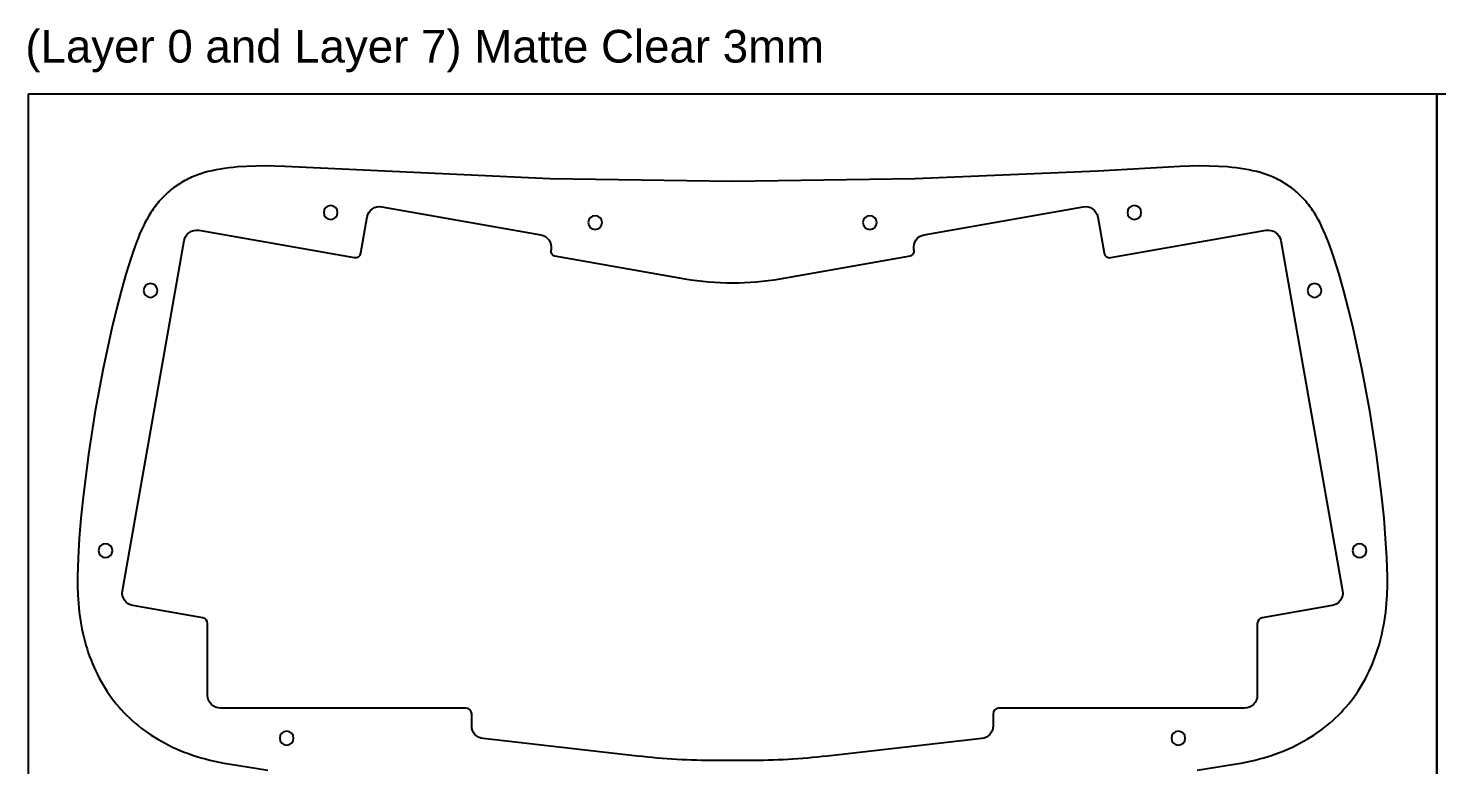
# Model space of a CAD drawing. Extents: x -770 to 754, y -86 to 233.
# Drawn here: x -769.7 to -464.9, y 73.3 to 232.8 of the extents above; entities that cross this region are included whole.
import ezdxf

# ---------------------------------------------------------------- set-up
doc = ezdxf.new("R2010")
doc.units = 0
for name, color, linetype in [('2D_ACR_PLOT$CUT1', 4, 'CONTINUOUS'), ('2D_ACR_PLOT$CUT2', 3, 'CONTINUOUS'), ('2D_ACR_PLOT$NOPRINT', 200, 'CONTINUOUS')]:
    doc.layers.add(name, color=color, linetype=linetype)
doc.styles.add('ARIAL_REGULAR', font='arial.ttf')

msp = doc.modelspace()

# ---------------------------------------------------------------- linework, layer by layer
at = {"layer": '2D_ACR_PLOT$CUT1', "extrusion": (-4.73695e-15, 0, -1)}
for centre in [(704.27, 192.88, -25.2), (647.05, 190.69, -25.2), (587.6, 190.69, -25.2), (530.38, 192.88, -25.2)]:
    msp.add_circle(centre, 1.5, dxfattribs=at)
at = {"layer": '2D_ACR_PLOT$CUT1', "extrusion": (0, 0, -1)}
for centre in [(743.27, 176.01, -25.2), (491.38, 176.01, -25.2), (752.99, 119.69, -25.2), (481.66, 119.69, -25.2), (713.79, 79.11, -25.2), (520.86, 79.11, -25.2)]:
    msp.add_circle(centre, 1.5, dxfattribs=at)
at = {"layer": '2D_ACR_PLOT$CUT2'}
for p, q in [((-732.4, 201.24, 25.2), (-732.8, 201.11, 25.2)), ((-731.58, 201.5, 25.2), (-732.4, 201.24, 25.2)), ((-730.75, 201.73, 25.2), (-731.58, 201.5, 25.2)), ((-729.9, 201.93, 25.2), (-730.75, 201.73, 25.2)), ((-729.03, 202.12, 25.2), (-729.9, 201.93, 25.2)), ((-728.14, 202.28, 25.2), (-729.03, 202.12, 25.2)), ((-727.23, 202.43, 25.2), (-728.14, 202.28, 25.2)), ((-726.31, 202.55, 25.2), (-727.23, 202.43, 25.2)), ((-725.38, 202.65, 25.2), (-726.31, 202.55, 25.2)), ((-724.42, 202.74, 25.2), (-725.38, 202.65, 25.2)), ((-722.48, 202.87, 25.2), (-724.42, 202.74, 25.2)), ((-720.48, 202.93, 25.2), (-722.48, 202.87, 25.2)), ((-718.43, 202.95, 25.2), (-720.48, 202.93, 25.2)), ((-714.21, 202.86, 25.2), (-718.43, 202.95, 25.2)), ((-656.86, 200.17, 25.2), (-714.21, 202.86, 25.2)), ((-538.25, 201.86, 25.2), (-577.79, 200.17, 25.2)), ((-520.44, 202.86, 25.2), (-538.25, 201.86, 25.2)), ((-516.22, 202.95, 25.2), (-520.44, 202.86, 25.2)), ((-514.17, 202.93, 25.2), (-516.22, 202.95, 25.2)), ((-512.17, 202.87, 25.2), (-514.17, 202.93, 25.2)), ((-510.23, 202.74, 25.2), (-512.17, 202.87, 25.2)), ((-509.27, 202.65, 25.2), (-510.23, 202.74, 25.2)), ((-508.34, 202.55, 25.2), (-509.27, 202.65, 25.2)), ((-507.42, 202.43, 25.2), (-508.34, 202.55, 25.2)), ((-506.51, 202.28, 25.2), (-507.42, 202.43, 25.2)), ((-505.62, 202.12, 25.2), (-506.51, 202.28, 25.2)), ((-504.75, 201.93, 25.2), (-505.62, 202.12, 25.2)), ((-503.9, 201.73, 25.2), (-504.75, 201.93, 25.2)), ((-503.07, 201.5, 25.2), (-503.9, 201.73, 25.2)), ((-502.25, 201.24, 25.2), (-503.07, 201.5, 25.2)), ((-501.85, 201.11, 25.2), (-502.25, 201.24, 25.2)), ((-738.2, 198.28, 25.2), (-738.52, 198.04, 25.2)), ((-737.88, 198.51, 25.2), (-738.2, 198.28, 25.2)), ((-737.55, 198.74, 25.2), (-737.88, 198.51, 25.2)), ((-737.21, 198.97, 25.2), (-737.55, 198.74, 25.2)), ((-736.87, 199.18, 25.2), (-737.21, 198.97, 25.2)), ((-736.53, 199.39, 25.2), (-736.87, 199.18, 25.2)), ((-736.18, 199.59, 25.2), (-736.53, 199.39, 25.2)), ((-735.82, 199.78, 25.2), (-736.18, 199.59, 25.2)), ((-735.46, 199.97, 25.2), (-735.82, 199.78, 25.2)), ((-735.1, 200.15, 25.2), (-735.46, 199.97, 25.2)), ((-734.73, 200.33, 25.2), (-735.1, 200.15, 25.2)), ((-734.35, 200.5, 25.2), (-734.73, 200.33, 25.2)), ((-733.97, 200.66, 25.2), (-734.35, 200.5, 25.2)), ((-733.58, 200.81, 25.2), (-733.97, 200.66, 25.2)), ((-733.19, 200.96, 25.2), (-733.58, 200.81, 25.2)), ((-732.8, 201.11, 25.2), (-733.19, 200.96, 25.2)), ((-617.32, 199.6, 25.2), (-656.86, 200.17, 25.2)), ((-577.79, 200.17, 25.2), (-617.32, 199.6, 25.2)), ((-501.46, 200.96, 25.2), (-501.85, 201.11, 25.2)), ((-501.07, 200.81, 25.2), (-501.46, 200.96, 25.2)), ((-500.68, 200.66, 25.2), (-501.07, 200.81, 25.2)), ((-500.3, 200.5, 25.2), (-500.68, 200.66, 25.2)), ((-499.92, 200.33, 25.2), (-500.3, 200.5, 25.2)), ((-499.55, 200.15, 25.2), (-499.92, 200.33, 25.2)), ((-499.19, 199.97, 25.2), (-499.55, 200.15, 25.2)), ((-498.83, 199.78, 25.2), (-499.19, 199.97, 25.2)), ((-498.47, 199.59, 25.2), (-498.83, 199.78, 25.2)), ((-498.12, 199.39, 25.2), (-498.47, 199.59, 25.2)), ((-497.78, 199.18, 25.2), (-498.12, 199.39, 25.2)), ((-497.44, 198.97, 25.2), (-497.78, 199.18, 25.2)), ((-497.1, 198.74, 25.2), (-497.44, 198.97, 25.2)), ((-496.77, 198.51, 25.2), (-497.1, 198.74, 25.2)), ((-496.45, 198.28, 25.2), (-496.77, 198.51, 25.2)), ((-496.13, 198.04, 25.2), (-496.45, 198.28, 25.2)), ((-741.43, 195.23, 25.2), (-741.69, 194.91, 25.2)), ((-741.16, 195.54, 25.2), (-741.43, 195.23, 25.2)), ((-740.89, 195.85, 25.2), (-741.16, 195.54, 25.2)), ((-740.61, 196.14, 25.2), (-740.89, 195.85, 25.2)), ((-740.33, 196.43, 25.2), (-740.61, 196.14, 25.2)), ((-740.04, 196.72, 25.2), (-740.33, 196.43, 25.2)), ((-739.75, 197, 25.2), (-740.04, 196.72, 25.2)), ((-739.45, 197.27, 25.2), (-739.75, 197, 25.2)), ((-739.15, 197.53, 25.2), (-739.45, 197.27, 25.2)), ((-738.84, 197.79, 25.2), (-739.15, 197.53, 25.2)), ((-738.52, 198.04, 25.2), (-738.84, 197.79, 25.2)), ((-495.81, 197.79, 25.2), (-496.13, 198.04, 25.2)), ((-495.5, 197.53, 25.2), (-495.81, 197.79, 25.2)), ((-495.2, 197.27, 25.2), (-495.5, 197.53, 25.2)), ((-494.9, 197, 25.2), (-495.2, 197.27, 25.2)), ((-494.61, 196.72, 25.2), (-494.9, 197, 25.2)), ((-494.32, 196.43, 25.2), (-494.61, 196.72, 25.2)), ((-494.04, 196.14, 25.2), (-494.32, 196.43, 25.2)), ((-493.76, 195.85, 25.2), (-494.04, 196.14, 25.2)), ((-493.49, 195.54, 25.2), (-493.76, 195.85, 25.2)), ((-493.22, 195.23, 25.2), (-493.49, 195.54, 25.2)), ((-492.96, 194.91, 25.2), (-493.22, 195.23, 25.2)), ((-743.61, 192.14, 25.2), (-744.04, 191.38, 25.2)), ((-743.16, 192.87, 25.2), (-743.61, 192.14, 25.2)), ((-742.93, 193.22, 25.2), (-743.16, 192.87, 25.2)), ((-742.69, 193.57, 25.2), (-742.93, 193.22, 25.2)), ((-742.45, 193.92, 25.2), (-742.69, 193.57, 25.2)), ((-742.2, 194.26, 25.2), (-742.45, 193.92, 25.2)), ((-741.95, 194.59, 25.2), (-742.2, 194.26, 25.2)), ((-741.69, 194.91, 25.2), (-741.95, 194.59, 25.2)), ((-693.18, 194.14, 25.2), (-658.81, 188.08, 25.2)), ((-575.84, 188.08, 25.2), (-541.47, 194.14, 25.2)), ((-492.7, 194.59, 25.2), (-492.96, 194.91, 25.2)), ((-492.45, 194.26, 25.2), (-492.7, 194.59, 25.2)), ((-492.2, 193.92, 25.2), (-492.45, 194.26, 25.2)), ((-491.96, 193.57, 25.2), (-492.2, 193.92, 25.2)), ((-491.72, 193.22, 25.2), (-491.96, 193.57, 25.2)), ((-491.49, 192.87, 25.2), (-491.72, 193.22, 25.2)), ((-491.04, 192.14, 25.2), (-491.49, 192.87, 25.2)), ((-490.61, 191.38, 25.2), (-491.04, 192.14, 25.2)), ((-745.24, 188.99, 25.2), (-745.6, 188.16, 25.2)), ((-744.85, 189.81, 25.2), (-745.24, 188.99, 25.2)), ((-744.46, 190.61, 25.2), (-744.85, 189.81, 25.2)), ((-744.04, 191.38, 25.2), (-744.46, 190.61, 25.2)), ((-732.77, 189.03, 25.2), (-699.19, 183.11, 25.2)), ((-697.74, 184.12, 25.2), (-696.36, 191.91, 25.2)), ((-538.29, 191.91, 25.2), (-536.91, 184.12, 25.2)), ((-535.46, 183.11, 25.2), (-501.88, 189.03, 25.2)), ((-490.19, 190.61, 25.2), (-490.61, 191.38, 25.2)), ((-489.8, 189.81, 25.2), (-490.19, 190.61, 25.2)), ((-489.41, 188.99, 25.2), (-489.8, 189.81, 25.2)), ((-489.05, 188.16, 25.2), (-489.41, 188.99, 25.2)), ((-749.32, 111, 25.2), (-735.95, 186.8, 25.2)), ((-746.29, 186.45, 25.2), (-746.93, 184.68, 25.2)), ((-745.95, 187.31, 25.2), (-746.29, 186.45, 25.2)), ((-745.6, 188.16, 25.2), (-745.95, 187.31, 25.2)), ((-498.7, 186.8, 25.2), (-485.33, 111, 25.2)), ((-488.7, 187.31, 25.2), (-489.05, 188.16, 25.2)), ((-488.36, 186.45, 25.2), (-488.7, 187.31, 25.2)), ((-487.72, 184.68, 25.2), (-488.36, 186.45, 25.2)), ((-747.53, 182.89, 25.2), (-748.57, 179.52, 25.2)), ((-746.93, 184.68, 25.2), (-747.53, 182.89, 25.2)), ((-656.58, 184.89, 25.2), (-656.62, 184.68, 25.2)), ((-655.81, 183.52, 25.2), (-627.61, 178.55, 25.2)), ((-607.04, 178.55, 25.2), (-578.84, 183.52, 25.2)), ((-578.03, 184.68, 25.2), (-578.07, 184.89, 25.2)), ((-487.12, 182.89, 25.2), (-487.72, 184.68, 25.2)), ((-486.08, 179.52, 25.2), (-487.12, 182.89, 25.2)), ((-748.57, 179.52, 25.2), (-749.6, 175.88, 25.2)), ((-485.05, 175.88, 25.2), (-486.08, 179.52, 25.2)), ((-749.6, 175.88, 25.2), (-750.61, 171.98, 25.2)), ((-484.04, 171.98, 25.2), (-485.05, 175.88, 25.2)), ((-750.61, 171.98, 25.2), (-751.61, 167.87, 25.2)), ((-483.04, 167.87, 25.2), (-484.04, 171.98, 25.2)), ((-751.61, 167.87, 25.2), (-753.5, 159.13, 25.2)), ((-481.15, 159.13, 25.2), (-483.04, 167.87, 25.2)), ((-753.5, 159.13, 25.2), (-755.21, 149.94, 25.2)), ((-479.44, 149.94, 25.2), (-481.15, 159.13, 25.2)), ((-755.21, 149.94, 25.2), (-756.69, 140.56, 25.2)), ((-477.96, 140.56, 25.2), (-479.44, 149.94, 25.2)), ((-756.69, 140.56, 25.2), (-757.86, 131.27, 25.2)), ((-476.79, 131.27, 25.2), (-477.96, 140.56, 25.2)), ((-757.86, 131.27, 25.2), (-758.31, 126.74, 25.2)), ((-476.34, 126.74, 25.2), (-476.79, 131.27, 25.2)), ((-758.31, 126.74, 25.2), (-758.66, 122.34, 25.2)), ((-475.99, 122.34, 25.2), (-476.34, 126.74, 25.2)), ((-758.66, 122.34, 25.2), (-758.91, 118.1, 25.2)), ((-475.74, 118.1, 25.2), (-475.99, 122.34, 25.2)), ((-758.91, 118.1, 25.2), (-759.05, 114.04, 25.2)), ((-475.6, 114.04, 25.2), (-475.74, 118.1, 25.2)), ((-759.05, 114.04, 25.2), (-759.05, 112.07, 25.2)), ((-475.6, 112.07, 25.2), (-475.6, 114.04, 25.2)), ((-759.05, 112.07, 25.2), (-758.99, 110.12, 25.2)), ((-758.99, 110.12, 25.2), (-758.94, 109.17, 25.2)), ((-475.71, 109.17, 25.2), (-475.66, 110.12, 25.2)), ((-475.66, 110.12, 25.2), (-475.6, 112.07, 25.2)), ((-758.94, 109.17, 25.2), (-758.86, 108.22, 25.2)), ((-758.86, 108.22, 25.2), (-758.78, 107.28, 25.2)), ((-758.78, 107.28, 25.2), (-758.67, 106.35, 25.2)), ((-731.92, 105.14, 25.2), (-747.09, 107.81, 25.2)), ((-487.56, 107.81, 25.2), (-502.73, 105.14, 25.2)), ((-475.98, 106.35, 25.2), (-475.87, 107.28, 25.2)), ((-475.87, 107.28, 25.2), (-475.79, 108.22, 25.2)), ((-475.79, 108.22, 25.2), (-475.71, 109.17, 25.2)), ((-758.67, 106.35, 25.2), (-758.55, 105.43, 25.2)), ((-758.55, 105.43, 25.2), (-758.41, 104.52, 25.2)), ((-758.41, 104.52, 25.2), (-758.25, 103.62, 25.2)), ((-730.89, 88.35, 25.2), (-730.89, 103.91, 25.2)), ((-503.76, 103.91, 25.2), (-503.76, 88.35, 25.2)), ((-476.39, 103.62, 25.2), (-476.24, 104.52, 25.2)), ((-476.24, 104.52, 25.2), (-476.1, 105.43, 25.2)), ((-476.1, 105.43, 25.2), (-475.98, 106.35, 25.2)), ((-758.25, 103.62, 25.2), (-758.08, 102.73, 25.2)), ((-758.08, 102.73, 25.2), (-757.9, 101.85, 25.2)), ((-757.9, 101.85, 25.2), (-757.69, 100.97, 25.2)), ((-757.69, 100.97, 25.2), (-757.47, 100.11, 25.2)), ((-477.18, 100.11, 25.2), (-476.96, 100.97, 25.2)), ((-476.96, 100.97, 25.2), (-476.75, 101.85, 25.2)), ((-476.75, 101.85, 25.2), (-476.57, 102.73, 25.2)), ((-476.57, 102.73, 25.2), (-476.39, 103.62, 25.2)), ((-757.47, 100.11, 25.2), (-757.23, 99.26, 25.2)), ((-757.23, 99.26, 25.2), (-756.98, 98.42, 25.2)), ((-756.98, 98.42, 25.2), (-756.71, 97.59, 25.2)), ((-756.71, 97.59, 25.2), (-756.42, 96.78, 25.2)), ((-478.23, 96.78, 25.2), (-477.94, 97.59, 25.2)), ((-477.94, 97.59, 25.2), (-477.67, 98.42, 25.2)), ((-477.67, 98.42, 25.2), (-477.42, 99.26, 25.2)), ((-477.42, 99.26, 25.2), (-477.18, 100.11, 25.2)), ((-756.42, 96.78, 25.2), (-756.12, 95.97, 25.2)), ((-756.12, 95.97, 25.2), (-755.79, 95.17, 25.2)), ((-755.79, 95.17, 25.2), (-755.46, 94.39, 25.2)), ((-479.19, 94.39, 25.2), (-478.85, 95.17, 25.2)), ((-478.85, 95.17, 25.2), (-478.53, 95.97, 25.2)), ((-478.53, 95.97, 25.2), (-478.23, 96.78, 25.2)), ((-755.46, 94.39, 25.2), (-755.1, 93.61, 25.2)), ((-755.1, 93.61, 25.2), (-754.73, 92.85, 25.2)), ((-754.73, 92.85, 25.2), (-754.35, 92.1, 25.2)), ((-754.35, 92.1, 25.2), (-753.94, 91.36, 25.2)), ((-480.71, 91.36, 25.2), (-480.3, 92.1, 25.2)), ((-480.3, 92.1, 25.2), (-479.92, 92.85, 25.2)), ((-479.92, 92.85, 25.2), (-479.55, 93.61, 25.2)), ((-479.55, 93.61, 25.2), (-479.19, 94.39, 25.2)), ((-753.94, 91.36, 25.2), (-753.52, 90.64, 25.2)), ((-753.52, 90.64, 25.2), (-753.09, 89.92, 25.2)), ((-753.09, 89.92, 25.2), (-752.64, 89.22, 25.2)), ((-752.64, 89.22, 25.2), (-752.17, 88.53, 25.2)), ((-752.17, 88.53, 25.2), (-751.68, 87.86, 25.2)), ((-482.97, 87.86, 25.2), (-482.48, 88.53, 25.2)), ((-482.48, 88.53, 25.2), (-482.01, 89.22, 25.2)), ((-482.01, 89.22, 25.2), (-481.56, 89.92, 25.2)), ((-481.56, 89.92, 25.2), (-481.13, 90.64, 25.2)), ((-481.13, 90.64, 25.2), (-480.71, 91.36, 25.2)), ((-751.68, 87.86, 25.2), (-751.18, 87.19, 25.2)), ((-751.18, 87.19, 25.2), (-750.66, 86.54, 25.2)), ((-750.66, 86.54, 25.2), (-750.12, 85.9, 25.2)), ((-750.12, 85.9, 25.2), (-749.57, 85.28, 25.2)), ((-674.99, 85.6, 25.2), (-728.14, 85.6, 25.2)), ((-506.51, 85.6, 25.2), (-559.66, 85.6, 25.2)), ((-485.08, 85.28, 25.2), (-484.53, 85.9, 25.2)), ((-484.53, 85.9, 25.2), (-483.99, 86.54, 25.2)), ((-483.99, 86.54, 25.2), (-483.47, 87.19, 25.2)), ((-483.47, 87.19, 25.2), (-482.97, 87.86, 25.2)), ((-749.57, 85.28, 25.2), (-749, 84.67, 25.2)), ((-749, 84.67, 25.2), (-748.42, 84.07, 25.2)), ((-748.42, 84.07, 25.2), (-747.82, 83.48, 25.2)), ((-747.82, 83.48, 25.2), (-747.2, 82.91, 25.2)), ((-747.2, 82.91, 25.2), (-746.56, 82.36, 25.2)), ((-746.56, 82.36, 25.2), (-745.91, 81.81, 25.2)), ((-673.74, 81.75, 25.2), (-673.74, 84.35, 25.2)), ((-560.91, 84.35, 25.2), (-560.91, 81.75, 25.2)), ((-488.74, 81.81, 25.2), (-488.09, 82.36, 25.2)), ((-488.09, 82.36, 25.2), (-487.45, 82.91, 25.2)), ((-487.45, 82.91, 25.2), (-486.83, 83.48, 25.2)), ((-486.83, 83.48, 25.2), (-486.23, 84.07, 25.2)), ((-486.23, 84.07, 25.2), (-485.65, 84.67, 25.2)), ((-485.65, 84.67, 25.2), (-485.08, 85.28, 25.2)), ((-745.91, 81.81, 25.2), (-745.24, 81.28, 25.2)), ((-745.24, 81.28, 25.2), (-744.56, 80.77, 25.2)), ((-744.56, 80.77, 25.2), (-743.86, 80.27, 25.2)), ((-743.86, 80.27, 25.2), (-743.14, 79.78, 25.2)), ((-743.14, 79.78, 25.2), (-742.41, 79.31, 25.2)), ((-742.41, 79.31, 25.2), (-741.66, 78.86, 25.2)), ((-492.99, 78.86, 25.2), (-492.24, 79.31, 25.2)), ((-492.24, 79.31, 25.2), (-491.51, 79.78, 25.2)), ((-491.51, 79.78, 25.2), (-490.79, 80.27, 25.2)), ((-490.79, 80.27, 25.2), (-490.09, 80.77, 25.2)), ((-490.09, 80.77, 25.2), (-489.41, 81.28, 25.2)), ((-489.41, 81.28, 25.2), (-488.74, 81.81, 25.2)), ((-741.66, 78.86, 25.2), (-740.89, 78.42, 25.2)), ((-740.89, 78.42, 25.2), (-740.11, 77.99, 25.2)), ((-740.11, 77.99, 25.2), (-739.31, 77.58, 25.2)), ((-739.31, 77.58, 25.2), (-738.49, 77.18, 25.2)), ((-738.49, 77.18, 25.2), (-737.66, 76.81, 25.2)), ((-737.66, 76.81, 25.2), (-736.81, 76.44, 25.2)), ((-736.81, 76.44, 25.2), (-735.94, 76.09, 25.2)), ((-637.85, 75.21, 25.2), (-671.3, 79.02, 25.2)), ((-563.35, 79.02, 25.2), (-596.8, 75.21, 25.2)), ((-498.71, 76.09, 25.2), (-497.84, 76.44, 25.2)), ((-497.84, 76.44, 25.2), (-496.99, 76.81, 25.2)), ((-496.99, 76.81, 25.2), (-496.16, 77.18, 25.2)), ((-496.16, 77.18, 25.2), (-495.34, 77.58, 25.2)), ((-495.34, 77.58, 25.2), (-494.54, 77.99, 25.2)), ((-494.54, 77.99, 25.2), (-493.76, 78.42, 25.2)), ((-493.76, 78.42, 25.2), (-492.99, 78.86, 25.2)), ((-735.94, 76.09, 25.2), (-735.06, 75.76, 25.2)), ((-735.06, 75.76, 25.2), (-734.16, 75.45, 25.2)), ((-734.16, 75.45, 25.2), (-733.24, 75.15, 25.2)), ((-733.24, 75.15, 25.2), (-732.31, 74.86, 25.2)), ((-732.31, 74.86, 25.2), (-731.36, 74.6, 25.2)), ((-731.36, 74.6, 25.2), (-730.4, 74.35, 25.2)), ((-730.4, 74.35, 25.2), (-729.42, 74.11, 25.2)), ((-729.42, 74.11, 25.2), (-728.42, 73.9, 25.2)), ((-728.42, 73.9, 25.2), (-727.4, 73.7, 25.2)), ((-727.4, 73.7, 25.2), (-726.37, 73.52, 25.2)), ((-726.37, 73.52, 25.2), (-717.85, 72.19, 25.2)), ((-613.82, 74.25, 25.2), (-620.83, 74.25, 25.2)), ((-516.8, 72.19, 25.2), (-508.28, 73.52, 25.2)), ((-508.28, 73.52, 25.2), (-507.25, 73.7, 25.2)), ((-507.25, 73.7, 25.2), (-506.23, 73.9, 25.2)), ((-506.23, 73.9, 25.2), (-505.23, 74.11, 25.2)), ((-505.23, 74.11, 25.2), (-504.25, 74.35, 25.2)), ((-504.25, 74.35, 25.2), (-503.29, 74.6, 25.2)), ((-503.29, 74.6, 25.2), (-502.34, 74.86, 25.2)), ((-502.34, 74.86, 25.2), (-501.41, 75.15, 25.2)), ((-501.41, 75.15, 25.2), (-500.49, 75.45, 25.2)), ((-500.49, 75.45, 25.2), (-499.59, 75.76, 25.2)), ((-499.59, 75.76, 25.2), (-498.71, 76.09, 25.2))]:
    msp.add_line(p, q, dxfattribs=at)
at = {"layer": '2D_ACR_PLOT$CUT2', "extrusion": (2.52994e-15, -3.61321e-15, -1)}
msp.add_arc((693.66, 191.43, -25.2), 2.75, 10.001, 100.0002, dxfattribs=at)
at = {"layer": '2D_ACR_PLOT$CUT2', "extrusion": (0, 0, -1)}
for centre, start, end in [((540.99, 191.43, -25.2), 79.9998, 170.0008), ((733.24, 186.32, -25.2), 10.0001, 99.9996), ((501.4, 186.32, -25.2), 80, 170.0008), ((659.29, 185.37, -25.2), 100.0002, 190.0004), ((575.36, 185.37, -25.2), 349.9996, 79.9998), ((746.61, 110.52, -25.2), 280.0002, 10.0001)]:
    msp.add_arc(centre, 2.75, start, end, dxfattribs=at)
at = {"layer": '2D_ACR_PLOT$CUT2'}
for centre, radius, start, end in [((-698.97, 184.34, 25.2), 1.25, 260.0004, 349.999), ((-655.63, 184.5, 25.2), 1, 169.9996, 259.9996), ((-579.02, 184.5, 25.2), 1, 280.0003, 10.0004), ((-535.68, 184.34, 25.2), 1.25, 189.9992, 280), ((-617.32, 236.9, 25.2), 59.25, 259.9996, 280.0003), ((-732.14, 103.91, 25.2), 1.25, 0, 79.9998), ((-502.51, 103.91, 25.2), 1.25, 100.0004, 180), ((-674.99, 84.35, 25.2), 1.25, 0, 90), ((-559.66, 84.35, 25.2), 1.25, 90, 180)]:
    msp.add_arc(centre, radius, start, end, dxfattribs=at)
at = {"layer": '2D_ACR_PLOT$CUT2', "extrusion": (-1.08396e-14, 7.59004e-15, -1)}
msp.add_arc((488.04, 110.52, -25.2), 2.75, 170.0008, 259.9996, dxfattribs=at)
at = {"layer": '2D_ACR_PLOT$CUT2', "extrusion": (3.11891e-15, 3.11891e-15, -1)}
msp.add_arc((728.14, 88.35, -25.2), 2.75, 270, 0, dxfattribs=at)
at = {"layer": '2D_ACR_PLOT$CUT2', "extrusion": (-6.23783e-15, 6.23783e-15, -1)}
msp.add_arc((506.51, 88.35, -25.2), 2.75, 180, 270, dxfattribs=at)
at = {"layer": '2D_ACR_PLOT$CUT2', "extrusion": (3.79354e-15, 3.38685e-15, -1)}
msp.add_arc((670.99, 81.75, -25.2), 2.75, 276.4836, 0, dxfattribs=at)
at = {"layer": '2D_ACR_PLOT$CUT2', "extrusion": (-3.79354e-15, 3.38685e-15, -1)}
msp.add_arc((563.66, 81.75, -25.2), 2.75, 180, 263.5164, dxfattribs=at)
at = {"layer": '2D_ACR_PLOT$CUT2', "extrusion": (8.32831e-16, 1.47039e-14, -1)}
msp.add_arc((620.83, 225, -25.2), 150.75, 270, 276.4836, dxfattribs=at)
at = {"layer": '2D_ACR_PLOT$CUT2', "extrusion": (-1.66566e-15, 2.94078e-14, -1)}
msp.add_arc((613.82, 225, -25.2), 150.75, 263.5164, 270, dxfattribs=at)
at = {"layer": '2D_ACR_PLOT$NOPRINT'}
for p, q in [((-464.92, 218.51), (-769.72, 218.51)), ((-769.72, 218.51), (-769.72, -86.29)), ((-160.12, 218.51), (-464.92, 218.51)), ((-464.92, 218.51), (-464.92, -86.29)), ((-464.92, -86.29), (-464.92, 218.51))]:
    msp.add_line(p, q, dxfattribs=at)

# ---------------------------------------------------------------- texts
at = {"layer": '2D_ACR_PLOT$NOPRINT', "linetype": 'CONTINUOUS', "style": 'ARIAL_REGULAR'}
msp.add_text('(Layer 0 and Layer 7) Matte Clear 3mm', height=7.0675, dxfattribs=at).set_placement((-770.33, 225.33))

doc.saveas('drawing.dxf')
